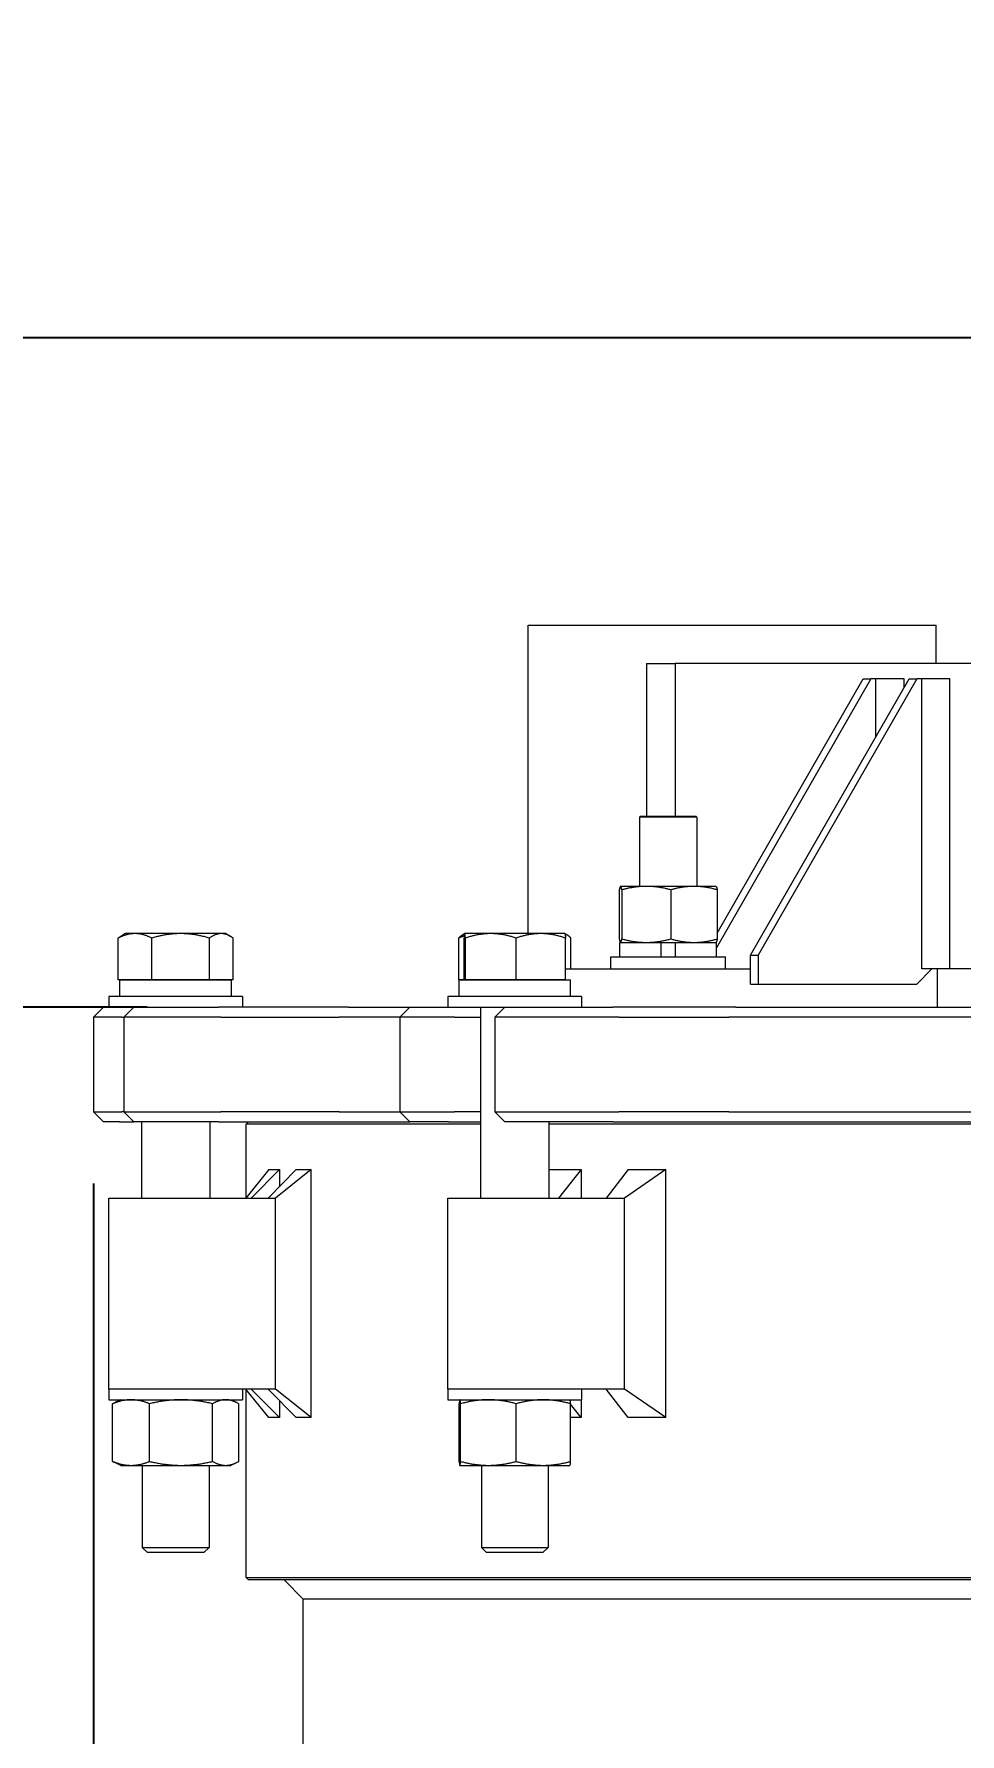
# Model space of a CAD drawing. Header units: inches. Extents: x 19 to 503, y 7 to 322.
# Drawn here: x 71.18 to 83.31, y 131.48 to 153.74 of the extents above; entities that cross this region are included whole.
import ezdxf

# ---------------------------------------------------------------- set-up
doc = ezdxf.new("R2010")
doc.units = ezdxf.units.IN
doc.header["$LTSCALE"] = 15
doc.header["$MEASUREMENT"] = 0
doc.linetypes.add('DASHED_SPACE', pattern=[0.2067, 0.1654, -0.0413])
for name, color, linetype, lineweight in [('Dimension (ANSI)', 7, 'Continuous', 25), ('Sketch Geometry (ANSI)', 7, 'Continuous', 25), ('Symbol (ANSI)', 7, 'Continuous', 25), ('Visible (ANSI)', 7, 'Continuous', 50)]:
    doc.layers.add(name, color=color, linetype=linetype, lineweight=lineweight)
doc.styles.add('MEMCOR Medium', font='arial.ttf')
doc.dimstyles.new('Default (ANSI)', dxfattribs={"dimscale": 15, "dimtxt": 0.15, "dimasz": 0.098425, "dimexe": 0.125, "dimexo": 0.0625, "dimgap": 0.031496, "dimtad": 0, "dimtih": 1, "dimtoh": 1, "dimdec": 4, "dimrnd": 1e-08, "dimzin": 3, "dimdsep": 46, "dimlunit": 5, "dimtxsty": 'MEMCOR Medium', "dimcen": 0.09, "dimdle": 0.393701, "dimclrd": 256, "dimclre": 256, "dimclrt": 256, "dimadec": 0, "dimazin": 1, "dimtfac": 0.8, "dimtofl": 0, "dimtmove": 0, "dimatfit": 3, "dimfxl": 1, "dimfrac": 1, "dimtolj": 1, "dimtzin": 4, "dimlwd": -1, "dimlwe": -1, "dimarcsym": 0})
doc.dimstyles.new('Default (ANSI)$7', dxfattribs={"dimscale": 15, "dimtxt": 0.15, "dimasz": 0.098425, "dimexe": 0.125, "dimexo": 0.0625, "dimgap": 0.031496, "dimtad": 0, "dimtih": 1, "dimtoh": 1, "dimdec": 4, "dimrnd": 1e-08, "dimzin": 3, "dimdsep": 46, "dimlunit": 5, "dimtxsty": 'MEMCOR Medium', "dimcen": 0.09, "dimdle": 0.393701, "dimclrd": 256, "dimclre": 256, "dimclrt": 256, "dimadec": 0, "dimazin": 1, "dimtfac": 0.8, "dimtofl": 0, "dimtmove": 0, "dimatfit": 3, "dimfxl": 1, "dimfrac": 1, "dimtolj": 1, "dimtzin": 4, "dimlwd": -1, "dimlwe": -1, "dimarcsym": 0})
doc.dimstyles.new('Default (ANSI)-01', dxfattribs={"dimscale": 15, "dimtxt": 0.15, "dimasz": 0.098425, "dimexe": 0.125, "dimexo": 0.0625, "dimgap": 0.031496, "dimtad": 0, "dimtih": 1, "dimtoh": 1, "dimdec": 4, "dimrnd": 1e-08, "dimzin": 3, "dimdsep": 46, "dimlunit": 5, "dimtxsty": 'MEMCOR Medium', "dimcen": 0.09, "dimdle": 0.393701, "dimclrd": 256, "dimclre": 256, "dimclrt": 256, "dimadec": 0, "dimazin": 1, "dimtfac": 0.8, "dimtofl": 0, "dimtmove": 0, "dimatfit": 3, "dimfxl": 1, "dimfrac": 1, "dimtolj": 1, "dimtzin": 4, "dimlwd": -1, "dimlwe": -1, "dimarcsym": 0})

# ---------------------------------------------------------------- blocks, each defined once
blk = doc.blocks.new('*D20')
at = {"layer": 'Defpoints', "color": 0, "transparency": 16777216}
for p in [(71.958, 139.624), (118.953, 139.624), (118.953, 129.231)]:
    blk.add_point(p, dxfattribs=at)
at = {"layer": 'Dimension (ANSI)', "transparency": 16777216}
for p, q in [((71.958, 138.687), (71.958, 127.356)), ((118.953, 138.687), (118.953, 127.356)), ((73.434, 129.231), (117.477, 129.231)), ((118.953, 129.231), (120.43, 129.231))]:
    blk.add_line(p, q, dxfattribs=at)
for points in [[(73.434, 129.477), (73.434, 128.985), (71.958, 129.231)], [(117.477, 129.477), (117.477, 128.985), (118.953, 129.231)]]:
    blk.add_solid(points, dxfattribs=at)
at = {"layer": 'Dimension (ANSI)', "transparency": 16777216, "char_height": 2.25, "attachment_point": 5, "style": 'MEMCOR Medium'}
for s, insert in [('\\A1; 47 in', (129.428, 130.829)), ('\\A1;[1193.7 mm]', (129.428, 127.316))]:
    blk.add_mtext(s, dxfattribs=dict(at, insert=insert))
blk = doc.blocks.new('*D21')
at = {"layer": 'Defpoints', "color": 0, "transparency": 16777216}
for p in [(31.043, 149.759), (94.88, 149.759), (75.149, 44.987)]:
    blk.add_point(p, dxfattribs=at)
at = {"layer": 'Dimension (ANSI)', "transparency": 16777216}
for p, q in [((93.943, 149.759), (29.168, 149.759)), ((31.043, 148.283), (31.043, 113.322)), ((31.043, 46.464), (31.043, 104.871)), ((74.211, 44.987), (29.168, 44.987))]:
    blk.add_line(p, q, dxfattribs=at)
for points in [[(30.797, 148.283), (31.289, 148.283), (31.043, 149.759)], [(30.797, 46.464), (31.289, 46.464), (31.043, 44.987)]]:
    blk.add_solid(points, dxfattribs=at)
at = {"layer": 'Dimension (ANSI)', "transparency": 16777216, "char_height": 2.25, "attachment_point": 5, "style": 'MEMCOR Medium'}
for s, insert in [('\\A1; 104{\\H0.8x;\\S3#4;} in', (31.043, 111.408)), ('\\A1;[2661.2 mm]', (31.043, 107.182))]:
    blk.add_mtext(s, dxfattribs=dict(at, insert=insert))
blk = doc.blocks.new('*D22')
at = {"layer": 'Defpoints', "color": 0, "transparency": 16777216}
for p in [(73.596, 140.994), (43.557, 44.987), (75.149, 44.987)]:
    blk.add_point(p, dxfattribs=at)
at = {"layer": 'Dimension (ANSI)', "transparency": 16777216}
for p, q in [((72.659, 140.994), (41.682, 140.994)), ((43.557, 139.518), (43.557, 89.802)), ((43.557, 46.464), (43.557, 82.73)), ((74.211, 44.987), (41.682, 44.987))]:
    blk.add_line(p, q, dxfattribs=at)
for points in [[(43.311, 139.518), (43.803, 139.518), (43.557, 140.994)], [(43.311, 46.464), (43.803, 46.464), (43.557, 44.987)]]:
    blk.add_solid(points, dxfattribs=at)
at = {"layer": 'Dimension (ANSI)', "transparency": 16777216, "char_height": 2.25, "attachment_point": 5, "style": 'MEMCOR Medium'}
for s, insert in [('\\A1; 96 in', (43.557, 87.887)), ('\\A1;[2438.6 mm]', (43.557, 84.352))]:
    blk.add_mtext(s, dxfattribs=dict(at, insert=insert))
blk = doc.blocks.new('*D24')
at = {"layer": 'Defpoints', "color": 0, "transparency": 16777216}
for p in [(46.725, 165.759), (46.725, 149.759), (54.82, 149.759)]:
    blk.add_point(p, dxfattribs=at)
at = {"layer": 'Dimension (ANSI)', "transparency": 16777216}
for p, q in [((54.82, 164.283), (54.82, 161.276)), ((54.82, 151.236), (54.82, 154.243))]:
    blk.add_line(p, q, dxfattribs=at)
for points in [[(54.574, 164.283), (55.066, 164.283), (54.82, 165.759)], [(54.574, 151.236), (55.066, 151.236), (54.82, 149.759)]]:
    blk.add_solid(points, dxfattribs=at)
at = {"layer": 'Dimension (ANSI)', "transparency": 16777216, "insert": (54.82, 157.759), "char_height": 2.25, "attachment_point": 5, "style": 'MEMCOR Medium'}
blk.add_mtext('\\A1;\\fArial|b0|i0;16 in [406.4 mm]\\P\\fArial|b0|i0; MIN. FOR TANK HEAD REMOVAL', dxfattribs=at)

msp = doc.modelspace()

# ---------------------------------------------------------------- linework, layer by layer
at = {"layer": 'Sketch Geometry (ANSI)', "linetype": 'DASHED_SPACE', "ltscale": 1.147418}
msp.add_line((128.10211, 149.75937), (32.04771, 149.75937), dxfattribs=at)
at = {"layer": 'Visible (ANSI)', "linetype": 'Continuous', "lineweight": 18}
for p, q in [((77.64937, 145.99437), (78.43081, 145.99437)), ((77.64937, 141.958), (77.64937, 145.99437)), ((78.43081, 145.99437), (81.65043, 145.99437)), ((81.65043, 145.99437), (82.62345, 145.99437)), ((82.62345, 145.99437), (82.98629, 145.99437)), ((82.98629, 145.99437), (82.99183, 145.99437)), ((82.99183, 145.49437), (82.99183, 145.99437)), ((79.19998, 145.49437), (79.57319, 145.49437)), ((79.19998, 145.49437), (79.19998, 143.49437)), ((83.72337, 145.49437), (79.57319, 145.49437)), ((79.57319, 145.49437), (79.57319, 143.49437)), ((82.13767, 145.29437), (80.11744, 141.77318)), ((80.126, 141.96289), (82.03739, 145.29437)), ((80.56216, 141.67437), (82.63908, 145.29437)), ((82.73937, 145.29437), (80.66244, 141.67437)), ((82.03739, 145.29437), (82.13767, 145.29437)), ((82.2038, 145.29437), (82.13767, 145.29437)), ((82.57263, 145.29437), (82.2038, 145.29437)), ((82.2038, 144.53569), (82.2038, 145.29437)), ((82.57263, 145.17854), (82.57263, 145.29437)), ((82.63908, 145.29437), (82.73937, 145.29437)), ((82.8055, 145.29437), (82.73937, 145.29437)), ((83.17432, 145.29437), (82.8055, 145.29437)), ((82.8055, 141.49437), (82.8055, 145.29437)), ((83.17432, 141.49437), (83.17432, 145.29437)), ((79.12244, 143.49437), (79.10994, 143.48187)), ((79.85994, 143.48187), (79.10994, 143.48187)), ((79.10994, 143.48187), (79.10994, 142.57637)), ((79.12244, 143.49437), (79.84744, 143.49437)), ((79.84744, 143.49437), (79.85994, 143.48187)), ((79.85994, 143.48187), (79.85994, 142.57637)), ((78.84387, 142.53128), (78.84387, 141.88746)), ((78.85994, 142.57637), (78.85927, 142.57606)), ((78.86061, 142.57637), (78.85994, 142.57637)), ((79.19788, 142.57637), (78.86061, 142.57637)), ((78.87735, 142.53128), (78.87735, 141.88746)), ((79.82221, 142.57637), (79.19788, 142.57637)), ((79.51841, 142.53128), (79.51841, 141.88746)), ((80.10994, 142.57637), (79.82221, 142.57637)), ((80.10994, 142.57637), (80.11061, 142.57606)), ((80.126, 142.53128), (80.126, 141.88746)), ((72.28002, 141.354), (72.28002, 141.89941)), ((72.37792, 141.958), (72.31341, 141.92075)), ((72.50033, 141.958), (72.37792, 141.958)), ((73.09759, 141.958), (72.50033, 141.958)), ((72.72064, 141.354), (72.72064, 141.89941)), ((73.63119, 141.958), (73.09759, 141.958)), ((73.47455, 141.354), (73.47455, 141.89941)), ((73.68992, 141.958), (73.63119, 141.958)), ((73.68992, 141.958), (73.75443, 141.92075)), ((73.78783, 141.354), (73.78783, 141.89941)), ((76.74023, 141.354), (76.74023, 141.89941)), ((76.81859, 141.9579), (76.7928, 141.94301)), ((76.81043, 141.354), (76.81043, 141.89941)), ((76.81876, 141.958), (76.81859, 141.9579)), ((76.81892, 141.958), (76.81876, 141.958)), ((77.15957, 141.958), (76.81892, 141.958)), ((76.82741, 141.354), (76.82741, 141.89941)), ((77.81541, 141.958), (77.15957, 141.958)), ((77.49174, 141.354), (77.49174, 141.89941)), ((78.13076, 141.958), (77.81541, 141.958)), ((78.13076, 141.958), (78.13092, 141.9579)), ((78.13092, 141.9579), (78.15671, 141.94301)), ((78.13908, 141.354), (78.13908, 141.89941)), ((78.20929, 141.49437), (78.20929, 141.89941)), ((78.85244, 141.84237), (79.39094, 141.84237)), ((78.85244, 141.65437), (78.85244, 141.84237)), ((78.85994, 141.84237), (78.85927, 141.84268)), ((79.39094, 141.84237), (79.57894, 141.84237)), ((79.39094, 141.65437), (79.39094, 141.84237)), ((79.57894, 141.65437), (79.57894, 141.84237)), ((79.57894, 141.84237), (80.11744, 141.84237)), ((80.10994, 141.84237), (80.11061, 141.84268)), ((80.11744, 141.65437), (80.11744, 141.84237)), ((78.73494, 141.65437), (80.23494, 141.65437)), ((78.73494, 141.49437), (78.73494, 141.65437)), ((80.23494, 141.49437), (80.23494, 141.65437)), ((80.56216, 141.67437), (80.66244, 141.67437)), ((80.56216, 141.29437), (80.56216, 141.67437)), ((80.66244, 141.67437), (80.66244, 141.29437)), ((72.50033, 141.354), (72.28002, 141.354)), ((72.30442, 141.35399), (73.76342, 141.35399)), ((72.30442, 141.13499), (72.30442, 141.35399)), ((72.37792, 141.354), (72.37792, 141.35399)), ((72.72064, 141.354), (72.50033, 141.354)), ((73.09759, 141.354), (72.72064, 141.354)), ((73.47455, 141.354), (73.09759, 141.354)), ((73.63119, 141.354), (73.47455, 141.354)), ((73.78783, 141.354), (73.63119, 141.354)), ((73.68992, 141.354), (73.68992, 141.35399)), ((73.76342, 141.13499), (73.76342, 141.35399)), ((76.81043, 141.354), (76.74023, 141.354)), ((76.74526, 141.35399), (78.20426, 141.35399)), ((76.74526, 141.13499), (76.74526, 141.35399)), ((76.81892, 141.354), (76.81043, 141.354)), ((76.81876, 141.354), (76.81876, 141.35399)), ((76.82741, 141.354), (76.81892, 141.354)), ((77.15957, 141.354), (76.82741, 141.354)), ((77.49174, 141.354), (77.15957, 141.354)), ((77.81541, 141.354), (77.49174, 141.354)), ((78.13908, 141.354), (77.81541, 141.354)), ((78.13076, 141.354), (78.13076, 141.35399)), ((78.13908, 141.49437), (78.31883, 141.49437)), ((78.20426, 141.13499), (78.20426, 141.35399)), ((78.31883, 141.49437), (78.90895, 141.49437)), ((78.90895, 141.49437), (80.56216, 141.49437)), ((82.73937, 141.29437), (82.9353, 141.49437)), ((83.00867, 141.49437), (82.8055, 141.49437)), ((84.11177, 141.49437), (83.00867, 141.49437)), ((83.00867, 141.49437), (83.00867, 140.99437)), ((73.90892, 141.13499), (72.15892, 141.13499)), ((72.15892, 141.13499), (72.15892, 140.99437)), ((73.90892, 141.13499), (73.90892, 140.99437)), ((78.34976, 141.13499), (76.59976, 141.13499)), ((76.59976, 141.13499), (76.59976, 140.99437)), ((78.34976, 141.13499), (78.34976, 140.99437)), ((80.56216, 141.29437), (80.66244, 141.29437)), ((80.66244, 141.29437), (82.73937, 141.29437)), ((72.08754, 140.99437), (71.95754, 140.86437)), ((72.08754, 140.99437), (72.1017, 140.99437)), ((72.1017, 140.99437), (72.15448, 140.99437)), ((72.15448, 140.99437), (72.15892, 140.99437)), ((72.15892, 140.99437), (72.48604, 140.99437)), ((72.48604, 140.99437), (72.35604, 140.86437)), ((72.48604, 140.99437), (72.48996, 140.99437)), ((72.48996, 140.99437), (72.56367, 140.99437)), ((72.56367, 140.99437), (73.59618, 140.99437)), ((74.56197, 140.99437), (73.59618, 140.99437)), ((75.29646, 140.99437), (74.56197, 140.99437)), ((75.29646, 140.99437), (76.09846, 140.99437)), ((76.09846, 140.99437), (75.96846, 140.86437)), ((76.09846, 140.99437), (76.2652, 140.99437)), ((76.2652, 140.99437), (76.43403, 140.99437)), ((76.43403, 140.99437), (76.59976, 140.99437)), ((76.59976, 140.99437), (77.34541, 140.99437)), ((77.02726, 140.99437), (77.02726, 138.49437)), ((77.34541, 140.99437), (77.21541, 140.86437)), ((77.34541, 140.99437), (77.37401, 140.99437)), ((77.37401, 140.99437), (77.55962, 140.99437)), ((77.55962, 140.99437), (78.75788, 140.99437)), ((79.53239, 140.99437), (78.75788, 140.99437)), ((80.36991, 140.99437), (79.53239, 140.99437)), ((80.36991, 140.99437), (83.77094, 140.99437)), ((71.97382, 140.86437), (71.95754, 140.86437)), ((71.95754, 140.86437), (71.95754, 139.62437)), ((72.02689, 140.86437), (71.97382, 140.86437)), ((72.32789, 140.86437), (72.02689, 140.86437)), ((72.32789, 140.86437), (72.35604, 140.86437)), ((72.3642, 140.86437), (72.35604, 140.86437)), ((72.35604, 140.86437), (72.35604, 139.62437)), ((72.43832, 140.86437), (72.3642, 140.86437)), ((73.6251, 140.86437), (72.43832, 140.86437)), ((73.6251, 140.86437), (74.5909, 140.86437)), ((74.5909, 140.86437), (75.17382, 140.86437)), ((75.96846, 140.86437), (75.17382, 140.86437)), ((76.16012, 140.86437), (75.96846, 140.86437)), ((75.96846, 140.86437), (75.96846, 139.62437)), ((76.32986, 140.86437), (76.16012, 140.86437)), ((76.68605, 140.86437), (76.32986, 140.86437)), ((76.68605, 140.86437), (77.02726, 140.86437)), ((77.275, 140.86437), (77.21541, 140.86437)), ((77.21541, 140.86437), (77.21541, 139.62437)), ((77.46162, 140.86437), (77.275, 140.86437)), ((78.83893, 140.86437), (77.46162, 140.86437)), ((78.83893, 140.86437), (79.61344, 140.86437)), ((79.61344, 140.86437), (80.27814, 140.86437)), ((83.64094, 140.86437), (80.27814, 140.86437)), ((71.95754, 139.62437), (71.97382, 139.62437)), ((72.08754, 139.49437), (71.95754, 139.62437)), ((71.97382, 139.62437), (72.02689, 139.62437)), ((72.02689, 139.62437), (72.32789, 139.62437)), ((72.35604, 139.62437), (72.32789, 139.62437)), ((72.35604, 139.62437), (72.3642, 139.62437)), ((72.48604, 139.49437), (72.35604, 139.62437)), ((72.3642, 139.62437), (72.43832, 139.62437)), ((72.43832, 139.62437), (73.6251, 139.62437)), ((74.5909, 139.62437), (73.6251, 139.62437)), ((75.17382, 139.62437), (74.5909, 139.62437)), ((75.17382, 139.62437), (75.96846, 139.62437)), ((75.96846, 139.62437), (76.16012, 139.62437)), ((76.09846, 139.49437), (75.96846, 139.62437)), ((76.16012, 139.62437), (76.32986, 139.62437)), ((76.32986, 139.62437), (76.68605, 139.62437)), ((77.02726, 139.62437), (76.68605, 139.62437)), ((77.21541, 139.62437), (77.275, 139.62437)), ((77.34541, 139.49437), (77.21541, 139.62437)), ((77.275, 139.62437), (77.46162, 139.62437)), ((77.46162, 139.62437), (78.83893, 139.62437)), ((79.61344, 139.62437), (78.83893, 139.62437)), ((80.27814, 139.62437), (79.61344, 139.62437)), ((80.27814, 139.62437), (83.64094, 139.62437)), ((72.1017, 139.49437), (72.08754, 139.49437)), ((72.15448, 139.49437), (72.1017, 139.49437)), ((72.29896, 139.49437), (72.15448, 139.49437)), ((72.29896, 139.49437), (72.48604, 139.49437)), ((72.48996, 139.49437), (72.48604, 139.49437)), ((72.56367, 139.49437), (72.48996, 139.49437)), ((73.59618, 139.49437), (72.56367, 139.49437)), ((72.58642, 139.49437), (72.58642, 138.49437)), ((73.48142, 139.49437), (73.48142, 138.49437)), ((73.59618, 139.49437), (74.56197, 139.49437)), ((73.98775, 139.49437), (73.9565, 139.46312)), ((77.02726, 139.46312), (73.9565, 139.46312)), ((73.9565, 138.49942), (73.9565, 139.46312)), ((74.56197, 139.49437), (75.09642, 139.49437)), ((75.09642, 139.49437), (76.09846, 139.49437)), ((76.2652, 139.49437), (76.09846, 139.49437)), ((76.43403, 139.49437), (76.2652, 139.49437)), ((76.60499, 139.49437), (76.43403, 139.49437)), ((76.60499, 139.49437), (77.02726, 139.49437)), ((77.37401, 139.49437), (77.34541, 139.49437)), ((77.55962, 139.49437), (77.37401, 139.49437)), ((78.75788, 139.49437), (77.55962, 139.49437)), ((77.92226, 139.49437), (77.92226, 138.49437)), ((85.02937, 139.46312), (77.92226, 139.46312)), ((78.75788, 139.49437), (79.53239, 139.49437)), ((79.53239, 139.49437), (80.0672, 139.49437)), ((80.0672, 139.49437), (83.77094, 139.49437)), ((74.25286, 138.86916), (73.95245, 138.49437)), ((74.39164, 138.86916), (74.0244, 138.49437)), ((74.61035, 138.86916), (74.24692, 138.49437)), ((74.25286, 138.86916), (74.39164, 138.86916)), ((74.80907, 138.86916), (74.34186, 138.49437)), ((74.39164, 138.86916), (74.39164, 138.64362)), ((74.61035, 138.86916), (74.80907, 138.86916)), ((74.80907, 135.61958), (74.80907, 138.86916)), ((77.92226, 138.86916), (78.34486, 138.86916)), ((78.34486, 138.86916), (78.04654, 138.49437)), ((78.34486, 138.86916), (78.34486, 138.49437)), ((78.95766, 138.86916), (78.67003, 138.49437)), ((79.45453, 138.86916), (78.91306, 138.49437)), ((78.95766, 138.86916), (79.45453, 138.86916)), ((79.45453, 135.61958), (79.45453, 138.86916)), ((72.15892, 138.49437), (73.22863, 138.49437)), ((72.15892, 135.99437), (72.15892, 138.49437)), ((73.22863, 138.49437), (74.34186, 138.49437)), ((74.34186, 135.99437), (74.34186, 138.49437)), ((76.59976, 138.49437), (78.02031, 138.49437)), ((76.59976, 135.99437), (76.59976, 138.49437)), ((78.02031, 138.49437), (78.91306, 138.49437)), ((78.91306, 135.99437), (78.91306, 138.49437)), ((73.22863, 135.99437), (72.15892, 135.99437)), ((73.22863, 135.99437), (72.15892, 135.99437)), ((72.15892, 135.99437), (72.15892, 135.85374)), ((72.15892, 135.85374), (73.90892, 135.85374)), ((72.20761, 135.04661), (72.20761, 135.80188)), ((72.31492, 135.85374), (72.24422, 135.82077)), ((72.69055, 135.04661), (72.69055, 135.80188)), ((74.34186, 135.99437), (73.22863, 135.99437)), ((73.51686, 135.04661), (73.51686, 135.80188)), ((73.75292, 135.85374), (73.82363, 135.82077)), ((73.86023, 135.04661), (73.86023, 135.80188)), ((73.90892, 135.99437), (73.90892, 135.85374)), ((74.25286, 135.61958), (73.95245, 135.99437)), ((73.9565, 133.52562), (73.9565, 135.98932)), ((74.39164, 135.61958), (74.0244, 135.99437)), ((74.61035, 135.61958), (74.24692, 135.99437)), ((74.80907, 135.61958), (74.34186, 135.99437)), ((74.39164, 135.84512), (74.39164, 135.61958)), ((78.02031, 135.99437), (76.59976, 135.99437)), ((78.02031, 135.99437), (76.59976, 135.99437)), ((76.59976, 135.99437), (76.59976, 135.85374)), ((76.59976, 135.85374), (78.34976, 135.85374)), ((76.74664, 135.04661), (76.74664, 135.80188)), ((76.75576, 135.85374), (76.75558, 135.85366)), ((76.76524, 135.04661), (76.76524, 135.80188)), ((77.49337, 135.04661), (77.49337, 135.80188)), ((78.91306, 135.99437), (78.02031, 135.99437)), ((78.19376, 135.85374), (78.19394, 135.85366)), ((78.20288, 135.04661), (78.20288, 135.80188)), ((78.34486, 135.61958), (78.20288, 135.79795)), ((78.34486, 135.85374), (78.34486, 135.61958)), ((78.34976, 135.99437), (78.34976, 135.85374)), ((78.95766, 135.61958), (78.67003, 135.99437)), ((79.45453, 135.61958), (78.91306, 135.99437)), ((74.39164, 135.61958), (74.25286, 135.61958)), ((74.80907, 135.61958), (74.61035, 135.61958)), ((78.34486, 135.61958), (78.20288, 135.61958)), ((79.45453, 135.61958), (78.95766, 135.61958)), ((72.31492, 134.99474), (72.24422, 135.02771)), ((72.31492, 134.99474), (72.44908, 134.99474)), ((72.44908, 134.99474), (73.10371, 134.99474)), ((72.59642, 134.99474), (72.59642, 133.92011)), ((73.10371, 134.99474), (73.68855, 134.99474)), ((73.47142, 134.99474), (73.47142, 133.92011)), ((73.68855, 134.99474), (73.75292, 134.99474)), ((73.75292, 134.99474), (73.82363, 135.02771)), ((76.75576, 134.99474), (76.75558, 134.99483)), ((76.75576, 134.99474), (76.75594, 134.99474)), ((76.75594, 134.99474), (77.12931, 134.99474)), ((77.03726, 134.99474), (77.03726, 133.92011)), ((77.12931, 134.99474), (77.84812, 134.99474)), ((77.84812, 134.99474), (78.19376, 134.99474)), ((77.91226, 134.99474), (77.91226, 133.92011)), ((78.19376, 134.99474), (78.19394, 134.99483)), ((72.59642, 133.92011), (73.47142, 133.92011)), ((72.66458, 133.85399), (72.59642, 133.92011)), ((73.40326, 133.85399), (72.66458, 133.85399)), ((73.40326, 133.85399), (73.47142, 133.92011)), ((77.03726, 133.92011), (77.91226, 133.92011)), ((77.10542, 133.85399), (77.03726, 133.92011)), ((77.8441, 133.85399), (77.10542, 133.85399)), ((77.8441, 133.85399), (77.91226, 133.92011)), ((73.9565, 133.52562), (116.95417, 133.52562)), ((73.98775, 133.49437), (73.9565, 133.52562)), ((116.92288, 133.49437), (73.98775, 133.49437)), ((74.70488, 133.24437), (74.45488, 133.49437)), ((74.70488, 125.74437), (74.70488, 133.24437)), ((116.20202, 133.24437), (74.70488, 133.24437))]:
    msp.add_line(p, q, dxfattribs=at)
for points, weights in [([(78.86061, 142.57637), (78.85284, 142.57637), (78.84387, 142.53128)], [1, 1.0379548493, 1]), ([(78.87735, 142.53128), (78.86838, 142.57637), (78.86061, 142.57637)], [1, 1.0379548493, 1]), ([(79.19788, 142.57637), (79.04912, 142.57637), (78.87735, 142.53128)], [1, 1.0379548493, 1]), ([(79.51841, 142.53128), (79.34664, 142.57637), (79.19788, 142.57637)], [1, 1.0379548493, 1]), ([(79.82221, 142.57637), (79.68122, 142.57637), (79.51841, 142.53128)], [1, 1.0379548493, 1]), ([(80.126, 142.53128), (79.9632, 142.57637), (79.82221, 142.57637)], [1, 1.0379548493, 1]), ([(80.11061, 142.57606), (80.11776, 142.57272), (80.126, 142.53128)], [1.00582165818, 1.03477813878, 1]), ([(72.50033, 141.958), (72.39808, 141.958), (72.28002, 141.89941)], [1, 1.0379548493, 1]), ([(72.28002, 141.89941), (72.29713, 141.91135), (72.31341, 141.92075)], [1, 1.00751227663, 1.01205079359]), ([(72.72064, 141.89941), (72.60258, 141.958), (72.50033, 141.958)], [1, 1.0379548493, 1]), ([(73.09759, 141.958), (72.92265, 141.958), (72.72064, 141.89941)], [1, 1.0379548493, 1]), ([(73.47455, 141.89941), (73.27254, 141.958), (73.09759, 141.958)], [1, 1.0379548493, 1]), ([(73.63119, 141.958), (73.55849, 141.958), (73.47455, 141.89941)], [1, 1.0379548493, 1]), ([(73.78783, 141.89941), (73.70389, 141.958), (73.63119, 141.958)], [1, 1.0379548493, 1]), ([(76.74023, 141.89941), (76.7679, 141.92863), (76.7928, 141.94301)], [1, 1.01857870744, 1.01896904757]), ([(76.81277, 141.92616), (76.77764, 141.91492), (76.74023, 141.89941)], [1.01451336305, 1.00977327381, 1]), ([(76.81892, 141.958), (76.81498, 141.958), (76.81043, 141.89941)], [1, 1.0379548493, 1]), ([(76.82741, 141.89941), (76.82286, 141.958), (76.81892, 141.958)], [1, 1.0379548493, 1]), ([(77.15957, 141.958), (77.00542, 141.958), (76.82741, 141.89941)], [1, 1.0379548493, 1]), ([(77.49174, 141.89941), (77.31373, 141.958), (77.15957, 141.958)], [1, 1.0379548493, 1]), ([(77.81541, 141.958), (77.66519, 141.958), (77.49174, 141.89941)], [1, 1.0379548493, 1]), ([(78.13908, 141.89941), (77.96563, 141.958), (77.81541, 141.958)], [1, 1.0379548493, 1]), ([(78.13092, 141.9579), (78.13471, 141.95572), (78.13908, 141.89941)], [1.00294012821, 1.0364229566, 1]), ([(78.20929, 141.89941), (78.16852, 141.94248), (78.13281, 141.95372)], [1, 1.02762218419, 1.0150394895]), ([(78.84387, 141.88746), (78.85284, 141.84237), (78.86061, 141.84237)], [1, 1.0379548493, 1]), ([(78.86061, 141.84237), (78.86838, 141.84237), (78.87735, 141.88746)], [1, 1.0379548493, 1]), ([(78.87735, 141.88746), (79.04912, 141.84237), (79.19788, 141.84237)], [1, 1.0379548493, 1]), ([(79.19788, 141.84237), (79.34664, 141.84237), (79.51841, 141.88746)], [1, 1.0379548493, 1]), ([(79.51841, 141.88746), (79.68122, 141.84237), (79.82221, 141.84237)], [1, 1.0379548493, 1]), ([(79.82221, 141.84237), (79.9632, 141.84237), (80.126, 141.88746)], [1, 1.0379548493, 1]), ([(80.126, 141.88746), (80.11776, 141.84602), (80.11061, 141.84268)], [1, 1.03477813878, 1.00582165818]), ([(72.44908, 135.85374), (72.33702, 135.85374), (72.20761, 135.80188)], [1, 1.0379548493, 1]), ([(72.20761, 135.80188), (72.22637, 135.81245), (72.24422, 135.82077)], [1, 1.00751227663, 1.01205079359]), ([(72.69055, 135.80188), (72.56115, 135.85374), (72.44908, 135.85374)], [1, 1.0379548493, 1]), ([(73.10371, 135.85374), (72.91196, 135.85374), (72.69055, 135.80188)], [1, 1.0379548493, 1]), ([(73.51686, 135.80188), (73.29546, 135.85374), (73.10371, 135.85374)], [1, 1.0379548493, 1]), ([(73.68855, 135.85374), (73.60887, 135.85374), (73.51686, 135.80188)], [1, 1.0379548493, 1]), ([(73.86023, 135.80188), (73.76823, 135.85374), (73.68855, 135.85374)], [1, 1.0379548493, 1]), ([(76.75594, 135.85374), (76.75162, 135.85374), (76.74664, 135.80188)], [1, 1.0379548493, 1]), ([(76.76524, 135.80188), (76.76026, 135.85374), (76.75594, 135.85374)], [1, 1.0379548493, 1]), ([(77.12931, 135.85374), (76.96034, 135.85374), (76.76524, 135.80188)], [1, 1.0379548493, 1]), ([(77.49337, 135.80188), (77.29827, 135.85374), (77.12931, 135.85374)], [1, 1.0379548493, 1]), ([(77.84812, 135.85374), (77.68348, 135.85374), (77.49337, 135.80188)], [1, 1.0379548493, 1]), ([(78.20288, 135.80188), (78.01277, 135.85374), (77.84812, 135.85374)], [1, 1.0379548493, 1]), ([(78.19394, 135.85366), (78.19809, 135.85173), (78.20288, 135.80188)], [1.00294012821, 1.0364229566, 1]), ([(72.24422, 135.02771), (72.22637, 135.03604), (72.20761, 135.04661)], [1.01205079359, 1.00751227663, 1]), ([(72.20761, 135.04661), (72.33702, 134.99474), (72.44908, 134.99474)], [1, 1.0379548493, 1]), ([(72.44908, 134.99474), (72.56115, 134.99474), (72.69055, 135.04661)], [1, 1.0379548493, 1]), ([(72.69055, 135.04661), (72.91196, 134.99474), (73.10371, 134.99474)], [1, 1.0379548493, 1]), ([(73.10371, 134.99474), (73.29546, 134.99474), (73.51686, 135.04661)], [1, 1.0379548493, 1]), ([(73.51686, 135.04661), (73.60887, 134.99474), (73.68855, 134.99474)], [1, 1.0379548493, 1]), ([(73.68855, 134.99474), (73.76823, 134.99474), (73.86023, 135.04661)], [1, 1.0379548493, 1]), ([(76.74664, 135.04661), (76.75162, 134.99474), (76.75594, 134.99474)], [1, 1.0379548493, 1]), ([(76.75594, 134.99474), (76.76026, 134.99474), (76.76524, 135.04661)], [1, 1.0379548493, 1]), ([(76.76524, 135.04661), (76.96034, 134.99474), (77.12931, 134.99474)], [1, 1.0379548493, 1]), ([(77.12931, 134.99474), (77.29827, 134.99474), (77.49337, 135.04661)], [1, 1.0379548493, 1]), ([(77.49337, 135.04661), (77.68348, 134.99474), (77.84812, 134.99474)], [1, 1.0379548493, 1]), ([(77.84812, 134.99474), (78.01277, 134.99474), (78.20288, 135.04661)], [1, 1.0379548493, 1]), ([(78.20288, 135.04661), (78.19809, 134.99676), (78.19394, 134.99483)], [1, 1.0364229566, 1.00294012821])]:
    msp.add_rational_spline(points, weights, degree=2, dxfattribs=at)

# ---------------------------------------------------------------- dimensions: what is measured, and where the dimension line sits
at = {"layer": 'Dimension (ANSI)'}
for base, p1, p2, angle, text, dimstyle, override, picture, middle in [((54.82006, 149.75937), (46.72528, 165.75937), (46.72528, 149.75937), 270, '\\fArial|b0|i0;<> in [406.4 mm]\\P\\fArial|b0|i0; MIN. FOR TANK HEAD REMOVAL', 'Default (ANSI)-01', {"dimgap": 0.031496, "dimdec": 4, "dimpost": '', "dimse1": 1, "dimse2": 1, "dimtol": 0, "dimlim": 0, "dimtp": 0, "dimtm": 0, "dimtdec": 2, "dimatfit": 1}, '*D24', (54.82006, 157.75937)), ((31.04306, 149.75937), (75.14885, 44.98737), (94.88034, 149.75937), 90, ' <> in\\X[2661.2 mm]', 'Default (ANSI)', {"dimgap": 0.031496, "dimdec": 4, "dimpost": '', "dimtol": 0, "dimlim": 0, "dimtp": 0, "dimtm": 0, "dimtdec": 2, "dimatfit": 1}, '*D21', (31.04306, 109.09681)), ((43.55732, 44.98737), (73.59618, 140.99437), (75.14885, 44.98737), 90, ' <> in\\X[2438.6 mm]', 'Default (ANSI)', {"dimgap": 0.031496, "dimdec": 4, "dimpost": '', "dimtol": 0, "dimlim": 0, "dimtp": 0, "dimtm": 0, "dimtdec": 2, "dimatfit": 1}, '*D22', (43.55732, 86.26607)), ((118.95314, 129.23067), (71.95754, 139.62437), (118.95314, 139.62437), 180, ' <> in\\X[1193.7 mm]', 'Default (ANSI)', {"dimgap": 0.031496, "dimtih": 0, "dimtoh": 0, "dimdec": 4, "dimpost": '', "dimtol": 0, "dimlim": 0, "dimtp": 0, "dimtm": 0, "dimtdec": 2, "dimatfit": 2}, '*D20', (129.42847, 129.23067))]:
    dim = msp.add_linear_dim(base=base, p1=p1, p2=p2, angle=angle, text=text, dimstyle=dimstyle, override=override, dxfattribs=at)
    dim.commit()
    dim.dimension.update_dxf_attribs({"geometry": picture, "text_midpoint": middle, "dimtype": 160})

# ---------------------------------------------------------------- leaders
at = {"layer": 'Symbol (ANSI)', "annotation_type": 0, "has_hookline": 1, "hookline_direction": 1, "text_width": 70.15365}
msp.add_leader([(108.91534, 150.97971), (101.45378, 174.75259), (99.9774, 174.75259)], dimstyle='Default (ANSI)$7', override={"dimasz": 0.098425, "dimtad": 0, "dimldrblk": 'Dot'}, dxfattribs=at)

doc.saveas('drawing.dxf')
